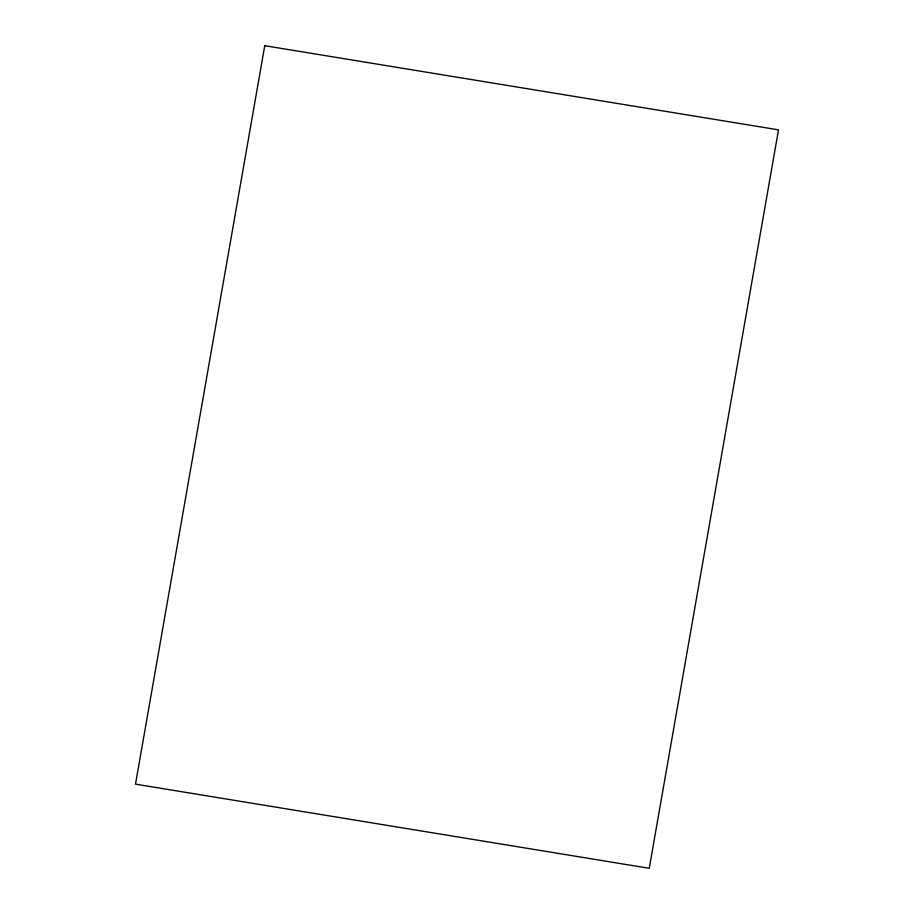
<?xml version="1.0" encoding="UTF-8"?>
<svg xmlns="http://www.w3.org/2000/svg" width="914" height="914" viewBox="0 0 914 914"><rect width="100%" height="100%" fill="white"/><g stroke="black" fill="none" stroke-linecap="round" stroke-linejoin="round"><path stroke-width="1.37" d="M264.752 45.7L135.5 784.143L649.248 868.3L778.5 129.857L264.752 45.7"/></g></svg>
